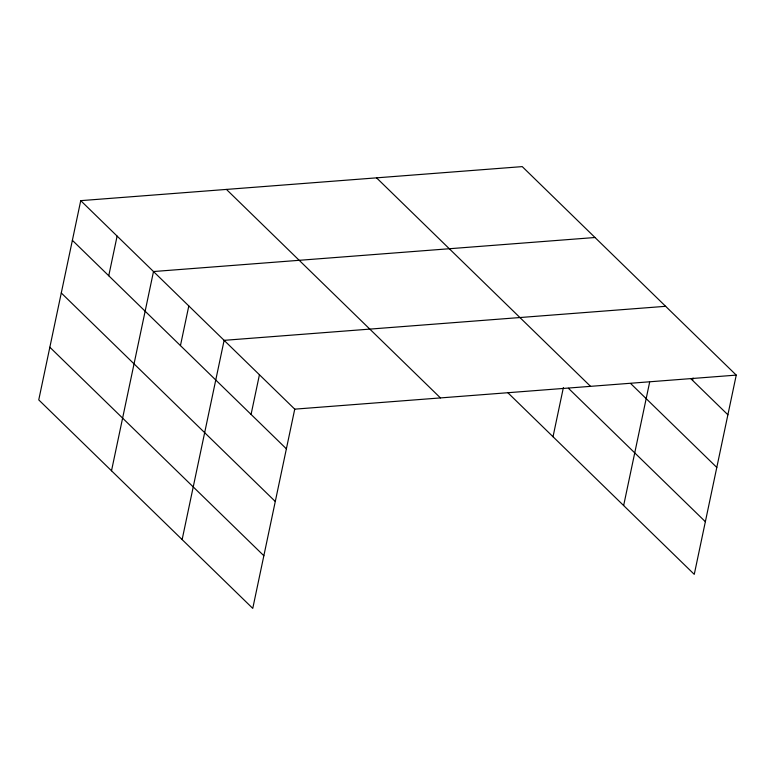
<?xml version="1.0" encoding="UTF-8"?>
<svg xmlns="http://www.w3.org/2000/svg" width="775" height="775" viewBox="0 0 775 775"><rect width="100%" height="100%" fill="white"/><g stroke="black" fill="none" stroke-linecap="round" stroke-linejoin="round"><path stroke-width="1.16" d="M80.736 200.648L38.75 399.89L252.757 608.385L294.742 409.152L80.736 200.648L522.243 166.615L736.25 375.11L694.264 574.352L507.983 392.857M108.752 275.764L117.112 236.094M111.513 470.774L153.498 271.541L595.006 237.508M180.449 345.611L188.809 305.941M182.135 539.584L224.12 340.341L665.628 306.309M251.071 414.422L259.431 374.751M553.021 436.742L563.377 387.597M623.643 505.542L649.624 382.259M692.579 380.38L693.073 378.045M294.742 409.152L736.25 375.11M690.854 378.704L727.89 414.78M630.666 383.528L716.798 467.441M376.543 177.843L590.55 386.347M568.424 388.275L705.357 521.691M226.436 189.42L440.442 397.914M72.375 240.318L286.382 448.822M61.283 292.979L275.28 501.473M49.842 347.229L263.849 555.723"/></g></svg>
